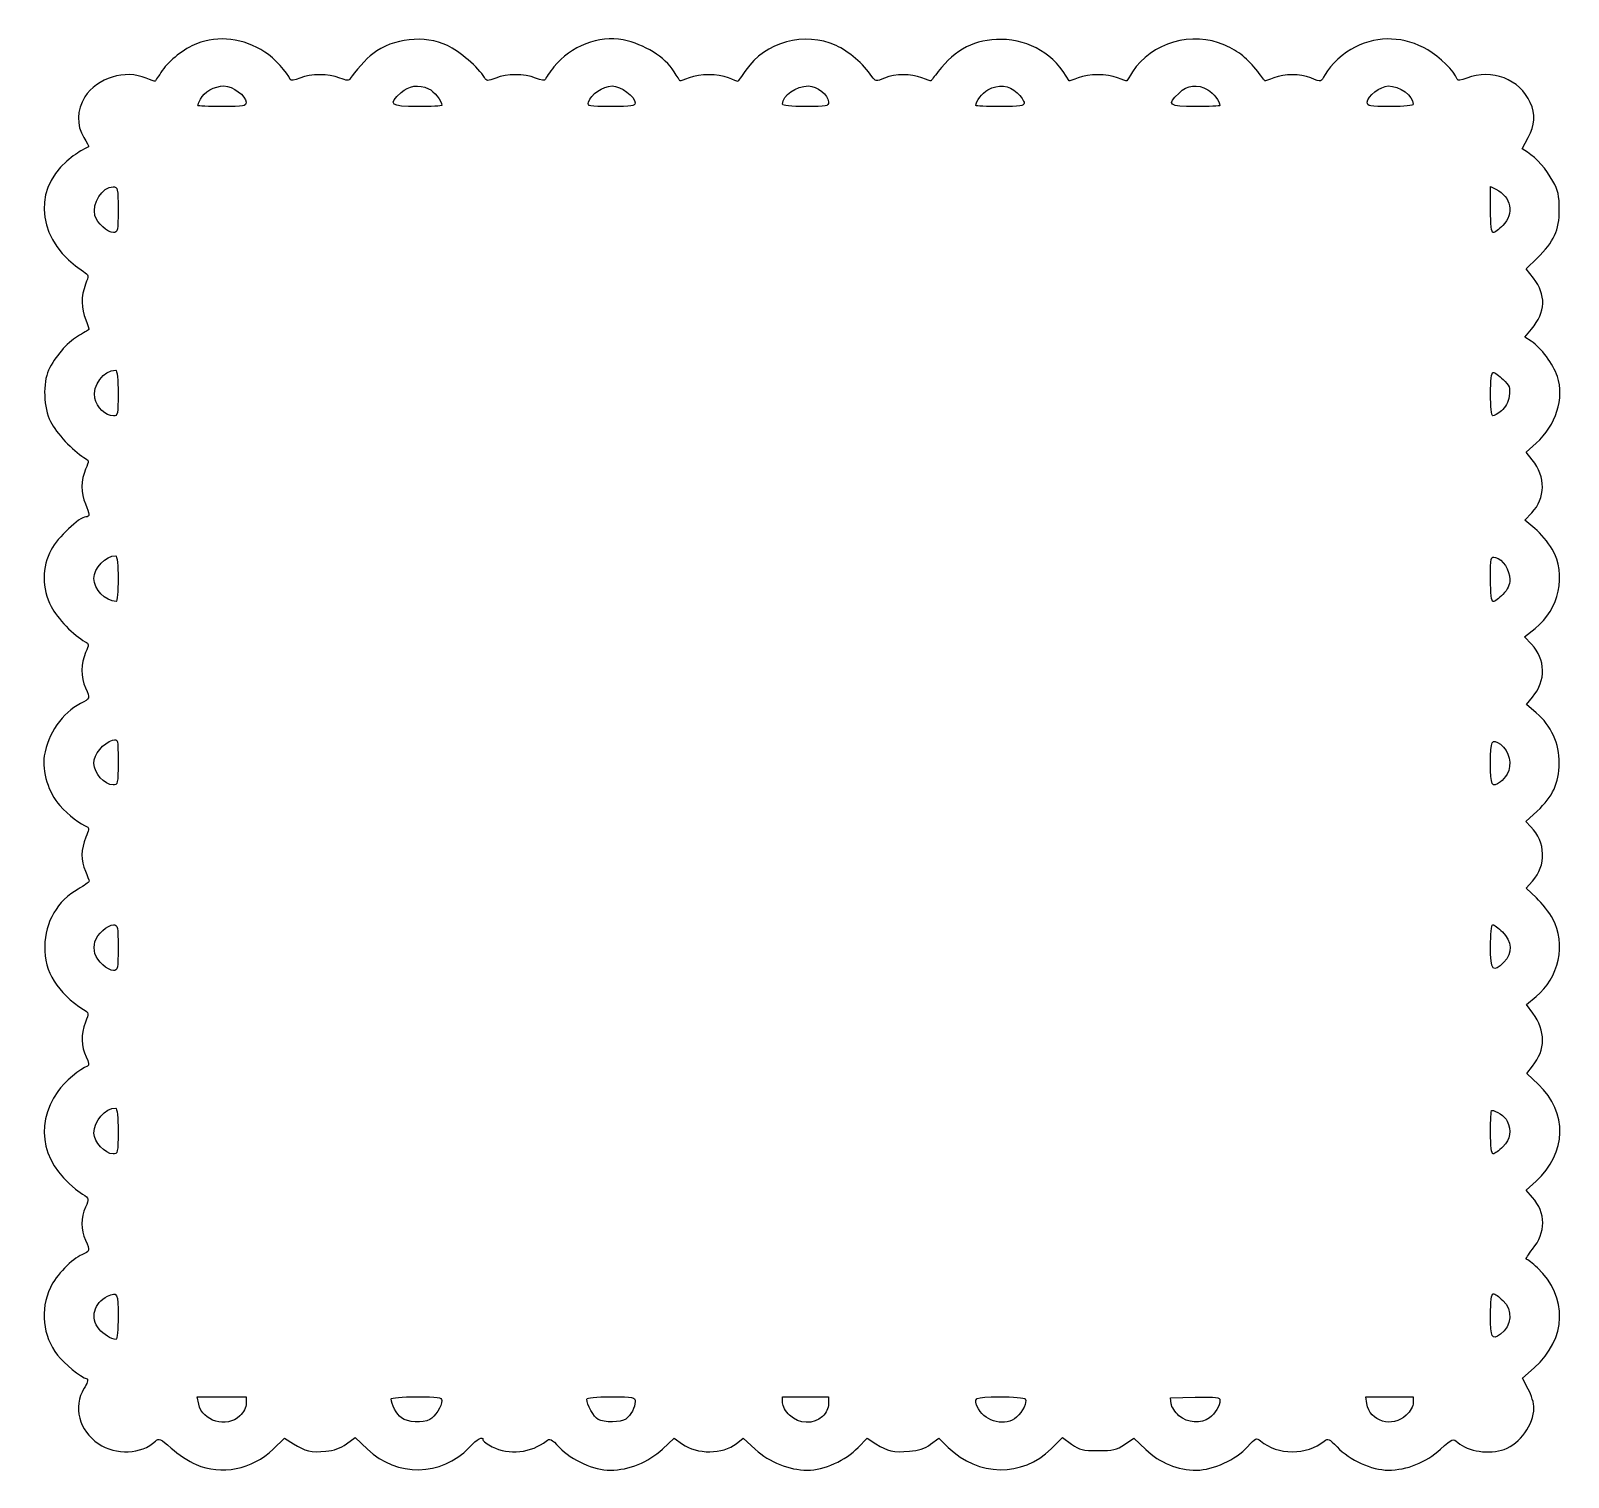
# Model space of a CAD drawing. Header units: centimetres. Extents: x -12.4 to 9.6, y -10 to 10.6.
import ezdxf

# ---------------------------------------------------------------- set-up
doc = ezdxf.new("R2010")
doc.units = ezdxf.units.CM
doc.header["$MEASUREMENT"] = 0
doc.layers.add('Layer 1', color=7, linetype='Continuous')

msp = doc.modelspace()

# ---------------------------------------------------------------- linework, layer by layer
at = {"layer": 'Layer 1'}
for points, knots in [([(-10.05658, -9.85082), (-10.15605, -9.8069), (-10.3148, -9.70232), (-10.40935, -9.61843), (-10.40935, -9.61843), (-10.5682, -9.4775), (-10.58555, -9.46996), (-10.6375, -9.51924), (-10.6375, -9.51924), (-10.83321, -9.70487), (-11.20276, -9.71998), (-11.4526, -9.55257), (-11.4526, -9.55257), (-11.72886, -9.36746), (-11.81811, -9.025), (-11.6574, -8.76667), (-11.6574, -8.76667), (-11.61243, -8.69438), (-11.59374, -8.63485), (-11.61399, -8.62845), (-11.61399, -8.62845), (-11.7084, -8.5986), (-11.94111, -8.41), (-12.03466, -8.28751), (-12.03466, -8.28751), (-12.24948, -8.00624), (-12.28835, -7.64394), (-12.13828, -7.32179), (-12.13828, -7.32179), (-12.05857, -7.15068), (-11.82336, -6.90559), (-11.68771, -6.8523), (-11.68771, -6.8523), (-11.56898, -6.80566), (-11.56789, -6.80119), (-11.63678, -6.6448), (-11.63678, -6.6448), (-11.70318, -6.49407), (-11.70263, -6.32564), (-11.63523, -6.17265), (-11.63523, -6.17265), (-11.58249, -6.05292), (-11.58297, -6.05083), (-11.67839, -5.98741), (-11.67839, -5.98741), (-12.24582, -5.6103), (-12.38676, -5.02646), (-12.03274, -4.51951), (-12.03274, -4.51951), (-11.93751, -4.38315), (-11.71074, -4.19066), (-11.60559, -4.15694), (-11.60559, -4.15694), (-11.58043, -4.14887), (-11.588, -4.10416), (-11.62814, -4.02376), (-11.62814, -4.02376), (-11.70072, -3.87839), (-11.70328, -3.70577), (-11.63549, -3.5283), (-11.63549, -3.5283), (-11.5876, -3.40293), (-11.58878, -3.39518), (-11.6629, -3.34826), (-11.6629, -3.34826), (-12.03797, -3.11084), (-12.22317, -2.81076), (-12.21884, -2.44748), (-12.21884, -2.44748), (-12.21469, -2.09925), (-12.03522, -1.79085), (-11.74181, -1.62776), (-11.74181, -1.62776), (-11.65555, -1.57981), (-11.58497, -1.52904), (-11.58497, -1.51494), (-11.58497, -1.51494), (-11.58497, -1.50084), (-11.60828, -1.43639), (-11.63677, -1.37172), (-11.63677, -1.37172), (-11.70445, -1.21808), (-11.70234, -1.05674), (-11.63041, -0.88625), (-11.63041, -0.88625), (-11.58961, -0.78953), (-11.58396, -0.7447), (-11.61149, -0.736), (-11.61149, -0.736), (-11.70485, -0.70648), (-11.88174, -0.56968), (-12.00331, -0.43297), (-12.00331, -0.43297), (-12.16339, -0.25296), (-12.25952, 0.05636), (-12.2244, 0.27845), (-12.2244, 0.27845), (-12.17503, 0.59068), (-11.96521, 0.89403), (-11.70757, 1.02563), (-11.70757, 1.02563), (-11.56675, 1.09756), (-11.56824, 1.09288), (-11.63677, 1.24844), (-11.63677, 1.24844), (-11.70353, 1.4), (-11.70272, 1.60023), (-11.63472, 1.75401), (-11.63472, 1.75401), (-11.58474, 1.86703), (-11.58523, 1.87813), (-11.64148, 1.90853), (-11.64148, 1.90853), (-11.79796, 1.9931), (-12.04213, 2.24552), (-12.12746, 2.41094), (-12.12746, 2.41094), (-12.25873, 2.66543), (-12.25917, 2.98178), (-12.12858, 3.22214), (-12.12858, 3.22214), (-12.03579, 3.39293), (-11.71979, 3.69352), (-11.63304, 3.69352), (-11.63304, 3.69352), (-11.57168, 3.69352), (-11.57247, 3.73274), (-11.63677, 3.87871), (-11.63677, 3.87871), (-11.70344, 4.03006), (-11.70269, 4.22042), (-11.63481, 4.37418), (-11.63481, 4.37418), (-11.58271, 4.4922), (-11.58351, 4.49741), (-11.66071, 4.54338), (-11.66071, 4.54338), (-11.81474, 4.63509), (-12.05423, 4.89204), (-12.13607, 5.05341), (-12.13607, 5.05341), (-12.23577, 5.25), (-12.24863, 5.60677), (-12.16259, 5.78966), (-12.16259, 5.78966), (-12.07277, 5.98059), (-11.90454, 6.1764), (-11.74926, 6.27076), (-11.74926, 6.27076), (-11.6684, 6.3199), (-11.59641, 6.36378), (-11.58928, 6.36829), (-11.58928, 6.36829), (-11.58215, 6.3728), (-11.60158, 6.43634), (-11.63244, 6.50951), (-11.63244, 6.50951), (-11.70091, 6.67181), (-11.70194, 6.84389), (-11.63549, 7.01786), (-11.63549, 7.01786), (-11.5876, 7.14322), (-11.58879, 7.15099), (-11.6629, 7.198), (-11.6629, 7.198), (-12.30846, 7.60745), (-12.41831, 8.33479), (-11.90148, 8.77766), (-11.90148, 8.77766), (-11.82572, 8.84258), (-11.72739, 8.91365), (-11.68298, 8.93559), (-11.68298, 8.93559), (-11.63857, 8.95753), (-11.59772, 8.979), (-11.5922, 8.98329), (-11.5922, 8.98329), (-11.58668, 8.98759), (-11.61686, 9.04688), (-11.65927, 9.11505), (-11.65927, 9.11505), (-11.76813, 9.29005), (-11.76249, 9.503), (-11.64391, 9.69492), (-11.64391, 9.69492), (-11.47709, 9.96491), (-11.05942, 10.09203), (-10.76886, 9.96125), (-10.76886, 9.96125), (-10.70359, 9.93187), (-10.64621, 9.91345), (-10.64135, 9.92031), (-10.64135, 9.92031), (-10.63649, 9.92717), (-10.59013, 9.99554), (-10.53833, 10.07223), (-10.53833, 10.07223), (-10.44054, 10.21701), (-10.2278, 10.38287), (-10.0478, 10.45467), (-10.0478, 10.45467), (-9.74168, 10.57677), (-9.37246, 10.53205), (-9.07295, 10.3366), (-9.07295, 10.3366), (-8.9404, 10.2501), (-8.7443, 10.03768), (-8.7119, 9.94551), (-8.7119, 9.94551), (-8.70519, 9.92641), (-8.64868, 9.93392), (-8.57276, 9.96401), (-8.57276, 9.96401), (-8.40984, 10.02858), (-8.16539, 10.02882), (-8.00328, 9.96457), (-8.00328, 9.96457), (-7.90217, 9.9245), (-7.87189, 9.92286), (-7.8521, 9.95638), (-7.8521, 9.95638), (-7.80007, 10.04453), (-7.61486, 10.25022), (-7.53158, 10.31235), (-7.53158, 10.31235), (-7.23258, 10.53543), (-6.79624, 10.58284), (-6.46345, 10.42841), (-6.46345, 10.42841), (-6.29122, 10.34849), (-6.01755, 10.11233), (-5.93498, 9.97239), (-5.93498, 9.97239), (-5.90335, 9.91879), (-5.89136, 9.9182), (-5.77437, 9.96457), (-5.77437, 9.96457), (-5.61225, 10.02882), (-5.36781, 10.02858), (-5.20489, 9.96401), (-5.20489, 9.96401), (-5.11714, 9.92923), (-5.07307, 9.92467), (-5.06435, 9.94947), (-5.06435, 9.94947), (-5.05737, 9.96934), (-5.00222, 10.0474), (-4.9418, 10.12295), (-4.9418, 10.12295), (-4.70305, 10.42149), (-4.29808, 10.57906), (-3.95101, 10.50846), (-3.95101, 10.50846), (-3.64535, 10.44628), (-3.3599, 10.26785), (-3.22458, 10.05436), (-3.22458, 10.05436), (-3.1822, 9.98749), (-3.14483, 9.92891), (-3.14155, 9.92417), (-3.14155, 9.92417), (-3.13827, 9.91943), (-3.07931, 9.93785), (-3.01053, 9.96511), (-3.01053, 9.96511), (-2.85101, 10.02833), (-2.60521, 10.02852), (-2.4463, 9.96554), (-2.4463, 9.96554), (-2.37812, 9.93852), (-2.31908, 9.91641), (-2.3151, 9.91641), (-2.3151, 9.91641), (-2.31112, 9.91641), (-2.2591, 9.98779), (-2.1995, 10.07503), (-2.1995, 10.07503), (-1.92331, 10.47931), (-1.3607, 10.63386), (-0.91008, 10.42923), (-0.91008, 10.42923), (-0.72895, 10.34698), (-0.51965, 10.16707), (-0.39705, 9.98824), (-0.39705, 9.98824), (-0.34687, 9.91505), (-0.34124, 9.91428), (-0.21687, 9.96368), (-0.21687, 9.96368), (-0.05431, 10.02824), (0.15652, 10.02881), (0.31724, 9.96511), (0.31724, 9.96511), (0.38602, 9.93785), (0.44442, 9.91943), (0.44702, 9.92417), (0.44702, 9.92417), (0.44962, 9.92891), (0.49491, 9.9884), (0.54767, 10.05636), (0.54767, 10.05636), (0.79701, 10.37756), (1.07892, 10.52125), (1.45034, 10.51646), (1.45034, 10.51646), (1.86722, 10.51108), (2.21055, 10.30117), (2.41909, 9.92417), (2.41909, 9.92417), (2.42171, 9.91943), (2.48013, 9.93785), (2.54891, 9.96511), (2.54891, 9.96511), (2.70881, 10.02848), (2.95432, 10.02848), (3.11422, 9.96511), (3.11422, 9.96511), (3.183, 9.93785), (3.24196, 9.91943), (3.24524, 9.92417), (3.24524, 9.92417), (3.24852, 9.92891), (3.28558, 9.98703), (3.32759, 10.05332), (3.32759, 10.05332), (3.59065, 10.46843), (4.1851, 10.64045), (4.64442, 10.43438), (4.64442, 10.43438), (4.84989, 10.3422), (4.96576, 10.24921), (5.11546, 10.05636), (5.11546, 10.05636), (5.16822, 9.9884), (5.21351, 9.92891), (5.21611, 9.92417), (5.21611, 9.92417), (5.21871, 9.91943), (5.27711, 9.93785), (5.34589, 9.96511), (5.34589, 9.96511), (5.5051, 10.0282), (5.71703, 10.02838), (5.87559, 9.96554), (5.87559, 9.96554), (6.03157, 9.90372), (6.01475, 9.89967), (6.07716, 10.01415), (6.07716, 10.01415), (6.15173, 10.15092), (6.34788, 10.3297), (6.50885, 10.40759), (6.50885, 10.40759), (6.85432, 10.57476), (7.20481, 10.5605), (7.5476, 10.36534), (7.5476, 10.36534), (7.70924, 10.27331), (7.92768, 10.05568), (7.96501, 9.94946), (7.96501, 9.94946), (7.97372, 9.92466), (8.01779, 9.92922), (8.10555, 9.964), (8.10555, 9.964), (8.45742, 10.10345), (8.86465, 9.94604), (9.0109, 9.61406), (9.0109, 9.61406), (9.08653, 9.44238), (9.0774, 9.29693), (8.97947, 9.11347), (8.97947, 9.11347), (8.97947, 9.11347), (8.8946, 8.95446), (8.8946, 8.95446), (8.8946, 8.95446), (8.8946, 8.95446), (8.97084, 8.90407), (8.97084, 8.90407), (8.97084, 8.90407), (9.10158, 8.81767), (9.23853, 8.66202), (9.33368, 8.4917), (9.33368, 8.4917), (9.40914, 8.35664), (9.42518, 8.28489), (9.42524, 8.0823), (9.42524, 8.0823), (9.42532, 7.79056), (9.35005, 7.62566), (9.10933, 7.39027), (9.10933, 7.39027), (9.10933, 7.39027), (8.95428, 7.23865), (8.95428, 7.23865), (8.95428, 7.23865), (8.95428, 7.23865), (9.05723, 7.10385), (9.05723, 7.10385), (9.05723, 7.10385), (9.24117, 6.863), (9.23204, 6.62255), (9.02963, 6.37717), (9.02963, 6.37717), (9.02963, 6.37717), (8.9334, 6.26051), (8.9334, 6.26051), (8.9334, 6.26051), (8.9334, 6.26051), (9.02476, 6.20199), (9.02476, 6.20199), (9.02476, 6.20199), (9.16421, 6.11267), (9.34063, 5.87572), (9.39783, 5.70092), (9.39783, 5.70092), (9.50109, 5.38534), (9.38091, 5.00621), (9.09504, 4.74567), (9.09504, 4.74567), (9.09504, 4.74567), (8.95283, 4.61606), (8.95283, 4.61606), (8.95283, 4.61606), (8.95283, 4.61606), (9.03993, 4.50688), (9.03993, 4.50688), (9.03993, 4.50688), (9.23399, 4.26363), (9.23077, 3.96169), (9.03187, 3.75055), (9.03187, 3.75055), (9.03187, 3.75055), (8.93374, 3.64638), (8.93374, 3.64638), (8.93374, 3.64638), (8.93374, 3.64638), (9.0779, 3.52603), (9.0779, 3.52603), (9.0779, 3.52603), (9.15719, 3.45983), (9.26804, 3.32674), (9.32425, 3.23027), (9.32425, 3.23027), (9.5334, 2.87129), (9.42595, 2.37277), (9.08037, 2.09878), (9.08037, 2.09878), (9.08037, 2.09878), (8.9295, 1.97916), (8.9295, 1.97916), (8.9295, 1.97916), (8.9295, 1.97916), (9.0278, 1.87297), (9.0278, 1.87297), (9.0278, 1.87297), (9.23327, 1.65101), (9.23928, 1.35905), (9.0434, 1.11515), (9.0434, 1.11515), (9.0434, 1.11515), (8.95859, 1.00955), (8.95859, 1.00955), (8.95859, 1.00955), (8.95859, 1.00955), (9.09676, 0.89115), (9.09676, 0.89115), (9.09676, 0.89115), (9.31093, 0.70763), (9.42747, 0.45204), (9.42436, 0.17269), (9.42436, 0.17269), (9.42118, -0.11256), (9.33378, -0.30303), (9.11009, -0.5122), (9.11009, -0.5122), (9.11009, -0.5122), (8.94903, -0.66281), (8.94903, -0.66281), (8.94903, -0.66281), (8.94903, -0.66281), (9.01964, -0.73634), (9.01964, -0.73634), (9.01964, -0.73634), (9.23406, -0.95964), (9.24322, -1.28698), (9.0414, -1.51447), (9.0414, -1.51447), (9.0414, -1.51447), (8.95121, -1.61613), (8.95121, -1.61613), (8.95121, -1.61613), (8.95121, -1.61613), (9.0977, -1.75341), (9.0977, -1.75341), (9.0977, -1.75341), (9.17827, -1.82891), (9.28481, -1.96438), (9.33446, -2.05445), (9.33446, -2.05445), (9.52614, -2.4022), (9.41853, -2.9009), (9.09515, -3.16345), (9.09515, -3.16345), (9.09515, -3.16345), (8.95751, -3.2752), (8.95751, -3.2752), (8.95751, -3.2752), (8.95751, -3.2752), (9.04541, -3.39805), (9.04541, -3.39805), (9.04541, -3.39805), (9.23377, -3.66132), (9.2331, -3.91859), (9.04344, -4.15694), (9.04344, -4.15694), (9.04344, -4.15694), (8.96019, -4.26155), (8.96019, -4.26155), (8.96019, -4.26155), (8.96019, -4.26155), (9.12818, -4.42089), (9.12818, -4.42089), (9.12818, -4.42089), (9.54864, -4.81969), (9.53436, -5.40011), (9.09421, -5.80126), (9.09421, -5.80126), (9.09421, -5.80126), (8.95115, -5.93165), (8.95115, -5.93165), (8.95115, -5.93165), (8.95115, -5.93165), (9.04138, -6.03335), (9.04138, -6.03335), (9.04138, -6.03335), (9.23708, -6.25394), (9.23764, -6.53174), (9.04289, -6.77374), (9.04289, -6.77374), (8.97898, -6.85315), (8.93954, -6.91812), (8.95525, -6.91812), (8.95525, -6.91812), (8.97095, -6.91812), (9.04232, -6.97339), (9.11385, -7.04094), (9.11385, -7.04094), (9.55329, -7.45595), (9.53391, -8.05409), (9.06761, -8.46779), (9.06761, -8.46779), (9.06761, -8.46779), (8.89904, -8.61735), (8.89904, -8.61735), (8.89904, -8.61735), (8.89904, -8.61735), (8.9817, -8.77222), (8.9817, -8.77222), (8.9817, -8.77222), (9.02717, -8.8574), (9.06402, -8.97986), (9.06361, -9.04436), (9.06361, -9.04436), (9.06211, -9.276), (8.86161, -9.55472), (8.63912, -9.63445), (8.63912, -9.63445), (8.42717, -9.71041), (8.11943, -9.6649), (7.97452, -9.53618), (7.97452, -9.53618), (7.90369, -9.47327), (7.90241, -9.47377), (7.72857, -9.63271), (7.72857, -9.63271), (7.52185, -9.82169), (7.24687, -9.93131), (6.97949, -9.93131), (6.97949, -9.93131), (6.74666, -9.93131), (6.42831, -9.78655), (6.2504, -9.59977), (6.2504, -9.59977), (6.13684, -9.48055), (6.11819, -9.47198), (6.06623, -9.51513), (6.06623, -9.51513), (5.81779, -9.72144), (5.40309, -9.72026), (5.15336, -9.51253), (5.15336, -9.51253), (5.09733, -9.46593), (5.08292, -9.47255), (4.9714, -9.59612), (4.9714, -9.59612), (4.80343, -9.78224), (4.47955, -9.93131), (4.24313, -9.93131), (4.24313, -9.93131), (3.97356, -9.93131), (3.71557, -9.82696), (3.51516, -9.63688), (3.51516, -9.63688), (3.51516, -9.63688), (3.34489, -9.47538), (3.34489, -9.47538), (3.34489, -9.47538), (3.34489, -9.47538), (3.21335, -9.56415), (3.21335, -9.56415), (3.21335, -9.56415), (3.09961, -9.64091), (3.04816, -9.65292), (2.83316, -9.65292), (2.83316, -9.65292), (2.61308, -9.65292), (2.5697, -9.64221), (2.45569, -9.55973), (2.45569, -9.55973), (2.45569, -9.55973), (2.32688, -9.46654), (2.32688, -9.46654), (2.32688, -9.46654), (2.32688, -9.46654), (2.16298, -9.62868), (2.16298, -9.62868), (2.16298, -9.62868), (1.75516, -10.03211), (1.11732, -10.02338), (0.69433, -9.60858), (0.69433, -9.60858), (0.69433, -9.60858), (0.55984, -9.47669), (0.55984, -9.47669), (0.55984, -9.47669), (0.55984, -9.47669), (0.44149, -9.56231), (0.44149, -9.56231), (0.44149, -9.56231), (0.35838, -9.62244), (0.26781, -9.65228), (0.13731, -9.66255), (0.13731, -9.66255), (-0.09087, -9.6805), (-0.17596, -9.66151), (-0.33975, -9.55608), (-0.33975, -9.55608), (-0.33975, -9.55608), (-0.46735, -9.47395), (-0.46735, -9.47395), (-0.46735, -9.47395), (-0.46735, -9.47395), (-0.5962, -9.6095), (-0.5962, -9.6095), (-0.5962, -9.6095), (-0.76858, -9.79083), (-1.08419, -9.93127), (-1.31941, -9.9313), (-1.31941, -9.9313), (-1.58281, -9.93133), (-1.8597, -9.82076), (-2.06409, -9.6339), (-2.06409, -9.6339), (-2.06409, -9.6339), (-2.23757, -9.4753), (-2.23757, -9.4753), (-2.23757, -9.4753), (-2.23757, -9.4753), (-2.33696, -9.55462), (-2.33696, -9.55462), (-2.33696, -9.55462), (-2.52615, -9.70561), (-2.89952, -9.70747), (-3.10552, -9.55845), (-3.10552, -9.55845), (-3.10552, -9.55845), (-3.22467, -9.47225), (-3.22467, -9.47225), (-3.22467, -9.47225), (-3.22467, -9.47225), (-3.39266, -9.63159), (-3.39266, -9.63159), (-3.39266, -9.63159), (-3.59083, -9.81955), (-3.86817, -9.93133), (-4.13625, -9.9313), (-4.13625, -9.9313), (-4.37349, -9.93127), (-4.68699, -9.79092), (-4.86271, -9.60609), (-4.86271, -9.60609), (-4.9815, -9.48113), (-5.00063, -9.47197), (-5.05263, -9.51515), (-5.05263, -9.51515), (-5.25521, -9.68338), (-5.59354, -9.71971), (-5.82226, -9.59778), (-5.82226, -9.59778), (-5.89606, -9.55844), (-5.95645, -9.51422), (-5.95645, -9.49952), (-5.95645, -9.49952), (-5.95645, -9.43857), (-6.03349, -9.481), (-6.15509, -9.60892), (-6.15509, -9.60892), (-6.54857, -10.02284), (-7.18485, -10.03316), (-7.60513, -9.63243), (-7.60513, -9.63243), (-7.60513, -9.63243), (-7.78059, -9.46513), (-7.78059, -9.46513), (-7.78059, -9.46513), (-7.78059, -9.46513), (-7.9059, -9.55578), (-7.9059, -9.55578), (-7.9059, -9.55578), (-7.99008, -9.61668), (-8.08678, -9.6515), (-8.20053, -9.66186), (-8.20053, -9.66186), (-8.41088, -9.68103), (-8.49912, -9.66068), (-8.66296, -9.55522), (-8.66296, -9.55522), (-8.66296, -9.55522), (-8.79189, -9.47224), (-8.79189, -9.47224), (-8.79189, -9.47224), (-8.79189, -9.47224), (-8.95525, -9.63132), (-8.95525, -9.63132), (-8.95525, -9.63132), (-9.25305, -9.92132), (-9.69666, -10.00973), (-10.05653, -9.85081), (-10.05653, -9.85081), (-10.05653, -9.85081), (-10.05658, -9.85082), (-10.05658, -9.85082)], [0, 0, 0, 0, 0.00534759, 0.00534759, 0.00534759, 0.00534759, 0.01069519, 0.01069519, 0.01069519, 0.01069519, 0.01604278, 0.01604278, 0.01604278, 0.01604278, 0.02139037, 0.02139037, 0.02139037, 0.02139037, 0.02673797, 0.02673797, 0.02673797, 0.02673797, 0.03208556, 0.03208556, 0.03208556, 0.03208556, 0.03743316, 0.03743316, 0.03743316, 0.03743316, 0.04278075, 0.04278075, 0.04278075, 0.04278075, 0.04812834, 0.04812834, 0.04812834, 0.04812834, 0.05347594, 0.05347594, 0.05347594, 0.05347594, 0.05882353, 0.05882353, 0.05882353, 0.05882353, 0.06417112, 0.06417112, 0.06417112, 0.06417112, 0.06951872, 0.06951872, 0.06951872, 0.06951872, 0.07486631, 0.07486631, 0.07486631, 0.07486631, 0.0802139, 0.0802139, 0.0802139, 0.0802139, 0.0855615, 0.0855615, 0.0855615, 0.0855615, 0.09090909, 0.09090909, 0.09090909, 0.09090909, 0.09625668, 0.09625668, 0.09625668, 0.09625668, 0.10160428, 0.10160428, 0.10160428, 0.10160428, 0.10695187, 0.10695187, 0.10695187, 0.10695187, 0.11229947, 0.11229947, 0.11229947, 0.11229947, 0.11764706, 0.11764706, 0.11764706, 0.11764706, 0.12299465, 0.12299465, 0.12299465, 0.12299465, 0.12834225, 0.12834225, 0.12834225, 0.12834225, 0.13368984, 0.13368984, 0.13368984, 0.13368984, 0.13903743, 0.13903743, 0.13903743, 0.13903743, 0.14438503, 0.14438503, 0.14438503, 0.14438503, 0.14973262, 0.14973262, 0.14973262, 0.14973262, 0.15508021, 0.15508021, 0.15508021, 0.15508021, 0.16042781, 0.16042781, 0.16042781, 0.16042781, 0.1657754, 0.1657754, 0.1657754, 0.1657754, 0.17112299, 0.17112299, 0.17112299, 0.17112299, 0.17647059, 0.17647059, 0.17647059, 0.17647059, 0.18181818, 0.18181818, 0.18181818, 0.18181818, 0.18716578, 0.18716578, 0.18716578, 0.18716578, 0.19251337, 0.19251337, 0.19251337, 0.19251337, 0.19786096, 0.19786096, 0.19786096, 0.19786096, 0.20320856, 0.20320856, 0.20320856, 0.20320856, 0.20855615, 0.20855615, 0.20855615, 0.20855615, 0.21390374, 0.21390374, 0.21390374, 0.21390374, 0.21925134, 0.21925134, 0.21925134, 0.21925134, 0.22459893, 0.22459893, 0.22459893, 0.22459893, 0.22994652, 0.22994652, 0.22994652, 0.22994652, 0.23529412, 0.23529412, 0.23529412, 0.23529412, 0.24064171, 0.24064171, 0.24064171, 0.24064171, 0.2459893, 0.2459893, 0.2459893, 0.2459893, 0.2513369, 0.2513369, 0.2513369, 0.2513369, 0.25668449, 0.25668449, 0.25668449, 0.25668449, 0.26203209, 0.26203209, 0.26203209, 0.26203209, 0.26737968, 0.26737968, 0.26737968, 0.26737968, 0.27272727, 0.27272727, 0.27272727, 0.27272727, 0.27807487, 0.27807487, 0.27807487, 0.27807487, 0.28342246, 0.28342246, 0.28342246, 0.28342246, 0.28877005, 0.28877005, 0.28877005, 0.28877005, 0.29411765, 0.29411765, 0.29411765, 0.29411765, 0.29946524, 0.29946524, 0.29946524, 0.29946524, 0.30481283, 0.30481283, 0.30481283, 0.30481283, 0.31016043, 0.31016043, 0.31016043, 0.31016043, 0.31550802, 0.31550802, 0.31550802, 0.31550802, 0.32085561, 0.32085561, 0.32085561, 0.32085561, 0.32620321, 0.32620321, 0.32620321, 0.32620321, 0.3315508, 0.3315508, 0.3315508, 0.3315508, 0.3368984, 0.3368984, 0.3368984, 0.3368984, 0.34224599, 0.34224599, 0.34224599, 0.34224599, 0.34759358, 0.34759358, 0.34759358, 0.34759358, 0.35294118, 0.35294118, 0.35294118, 0.35294118, 0.35828877, 0.35828877, 0.35828877, 0.35828877, 0.36363636, 0.36363636, 0.36363636, 0.36363636, 0.36898396, 0.36898396, 0.36898396, 0.36898396, 0.37433155, 0.37433155, 0.37433155, 0.37433155, 0.37967914, 0.37967914, 0.37967914, 0.37967914, 0.38502674, 0.38502674, 0.38502674, 0.38502674, 0.39037433, 0.39037433, 0.39037433, 0.39037433, 0.39572193, 0.39572193, 0.39572193, 0.39572193, 0.40106952, 0.40106952, 0.40106952, 0.40106952, 0.40641711, 0.40641711, 0.40641711, 0.40641711, 0.41176471, 0.41176471, 0.41176471, 0.41176471, 0.4171123, 0.4171123, 0.4171123, 0.4171123, 0.42245989, 0.42245989, 0.42245989, 0.42245989, 0.42780749, 0.42780749, 0.42780749, 0.42780749, 0.43315508, 0.43315508, 0.43315508, 0.43315508, 0.43850267, 0.43850267, 0.43850267, 0.43850267, 0.44385027, 0.44385027, 0.44385027, 0.44385027, 0.44919786, 0.44919786, 0.44919786, 0.44919786, 0.45454545, 0.45454545, 0.45454545, 0.45454545, 0.45989305, 0.45989305, 0.45989305, 0.45989305, 0.46524064, 0.46524064, 0.46524064, 0.46524064, 0.47058824, 0.47058824, 0.47058824, 0.47058824, 0.47593583, 0.47593583, 0.47593583, 0.47593583, 0.48128342, 0.48128342, 0.48128342, 0.48128342, 0.48663102, 0.48663102, 0.48663102, 0.48663102, 0.49197861, 0.49197861, 0.49197861, 0.49197861, 0.4973262, 0.4973262, 0.4973262, 0.4973262, 0.5026738, 0.5026738, 0.5026738, 0.5026738, 0.50802139, 0.50802139, 0.50802139, 0.50802139, 0.51336898, 0.51336898, 0.51336898, 0.51336898, 0.51871658, 0.51871658, 0.51871658, 0.51871658, 0.52406417, 0.52406417, 0.52406417, 0.52406417, 0.52941176, 0.52941176, 0.52941176, 0.52941176, 0.53475936, 0.53475936, 0.53475936, 0.53475936, 0.54010695, 0.54010695, 0.54010695, 0.54010695, 0.54545455, 0.54545455, 0.54545455, 0.54545455, 0.55080214, 0.55080214, 0.55080214, 0.55080214, 0.55614973, 0.55614973, 0.55614973, 0.55614973, 0.56149733, 0.56149733, 0.56149733, 0.56149733, 0.56684492, 0.56684492, 0.56684492, 0.56684492, 0.57219251, 0.57219251, 0.57219251, 0.57219251, 0.57754011, 0.57754011, 0.57754011, 0.57754011, 0.5828877, 0.5828877, 0.5828877, 0.5828877, 0.58823529, 0.58823529, 0.58823529, 0.58823529, 0.59358289, 0.59358289, 0.59358289, 0.59358289, 0.59893048, 0.59893048, 0.59893048, 0.59893048, 0.60427807, 0.60427807, 0.60427807, 0.60427807, 0.60962567, 0.60962567, 0.60962567, 0.60962567, 0.61497326, 0.61497326, 0.61497326, 0.61497326, 0.62032086, 0.62032086, 0.62032086, 0.62032086, 0.62566845, 0.62566845, 0.62566845, 0.62566845, 0.63101604, 0.63101604, 0.63101604, 0.63101604, 0.63636364, 0.63636364, 0.63636364, 0.63636364, 0.64171123, 0.64171123, 0.64171123, 0.64171123, 0.64705882, 0.64705882, 0.64705882, 0.64705882, 0.65240642, 0.65240642, 0.65240642, 0.65240642, 0.65775401, 0.65775401, 0.65775401, 0.65775401, 0.6631016, 0.6631016, 0.6631016, 0.6631016, 0.6684492, 0.6684492, 0.6684492, 0.6684492, 0.67379679, 0.67379679, 0.67379679, 0.67379679, 0.67914439, 0.67914439, 0.67914439, 0.67914439, 0.68449198, 0.68449198, 0.68449198, 0.68449198, 0.68983957, 0.68983957, 0.68983957, 0.68983957, 0.69518717, 0.69518717, 0.69518717, 0.69518717, 0.70053476, 0.70053476, 0.70053476, 0.70053476, 0.70588235, 0.70588235, 0.70588235, 0.70588235, 0.71122995, 0.71122995, 0.71122995, 0.71122995, 0.71657754, 0.71657754, 0.71657754, 0.71657754, 0.72192513, 0.72192513, 0.72192513, 0.72192513, 0.72727273, 0.72727273, 0.72727273, 0.72727273, 0.73262032, 0.73262032, 0.73262032, 0.73262032, 0.73796791, 0.73796791, 0.73796791, 0.73796791, 0.74331551, 0.74331551, 0.74331551, 0.74331551, 0.7486631, 0.7486631, 0.7486631, 0.7486631, 0.7540107, 0.7540107, 0.7540107, 0.7540107, 0.75935829, 0.75935829, 0.75935829, 0.75935829, 0.76470588, 0.76470588, 0.76470588, 0.76470588, 0.77005348, 0.77005348, 0.77005348, 0.77005348, 0.77540107, 0.77540107, 0.77540107, 0.77540107, 0.78074866, 0.78074866, 0.78074866, 0.78074866, 0.78609626, 0.78609626, 0.78609626, 0.78609626, 0.79144385, 0.79144385, 0.79144385, 0.79144385, 0.79679144, 0.79679144, 0.79679144, 0.79679144, 0.80213904, 0.80213904, 0.80213904, 0.80213904, 0.80748663, 0.80748663, 0.80748663, 0.80748663, 0.81283422, 0.81283422, 0.81283422, 0.81283422, 0.81818182, 0.81818182, 0.81818182, 0.81818182, 0.82352941, 0.82352941, 0.82352941, 0.82352941, 0.82887701, 0.82887701, 0.82887701, 0.82887701, 0.8342246, 0.8342246, 0.8342246, 0.8342246, 0.83957219, 0.83957219, 0.83957219, 0.83957219, 0.84491979, 0.84491979, 0.84491979, 0.84491979, 0.85026738, 0.85026738, 0.85026738, 0.85026738, 0.85561497, 0.85561497, 0.85561497, 0.85561497, 0.86096257, 0.86096257, 0.86096257, 0.86096257, 0.86631016, 0.86631016, 0.86631016, 0.86631016, 0.87165775, 0.87165775, 0.87165775, 0.87165775, 0.87700535, 0.87700535, 0.87700535, 0.87700535, 0.88235294, 0.88235294, 0.88235294, 0.88235294, 0.88770053, 0.88770053, 0.88770053, 0.88770053, 0.89304813, 0.89304813, 0.89304813, 0.89304813, 0.89839572, 0.89839572, 0.89839572, 0.89839572, 0.90374332, 0.90374332, 0.90374332, 0.90374332, 0.90909091, 0.90909091, 0.90909091, 0.90909091, 0.9144385, 0.9144385, 0.9144385, 0.9144385, 0.9197861, 0.9197861, 0.9197861, 0.9197861, 0.92513369, 0.92513369, 0.92513369, 0.92513369, 0.93048128, 0.93048128, 0.93048128, 0.93048128, 0.93582888, 0.93582888, 0.93582888, 0.93582888, 0.94117647, 0.94117647, 0.94117647, 0.94117647, 0.94652406, 0.94652406, 0.94652406, 0.94652406, 0.95187166, 0.95187166, 0.95187166, 0.95187166, 0.95721925, 0.95721925, 0.95721925, 0.95721925, 0.96256684, 0.96256684, 0.96256684, 0.96256684, 0.96791444, 0.96791444, 0.96791444, 0.96791444, 0.97326203, 0.97326203, 0.97326203, 0.97326203, 0.97860963, 0.97860963, 0.97860963, 0.97860963, 0.98395722, 0.98395722, 0.98395722, 0.98395722, 0.98930481, 0.98930481, 0.98930481, 0.98930481, 1, 1, 1, 1]), ([(-9.3405, 9.61872), (-9.3405, 9.70958), (-9.53328, 9.8509), (-9.65723, 9.8509), (-9.65723, 9.8509), (-9.78981, 9.8509), (-9.94531, 9.76442), (-9.99364, 9.66381), (-9.99364, 9.66381), (-10.01425, 9.62091), (-10.03111, 9.57913), (-10.03111, 9.57097), (-10.03111, 9.57097), (-10.03111, 9.56281), (-9.87572, 9.55614), (-9.6858, 9.55614), (-9.6858, 9.55614), (-9.36887, 9.55614), (-9.34049, 9.56128), (-9.34049, 9.61873), (-9.34049, 9.61873), (-9.34049, 9.61873), (-9.3405, 9.61872), (-9.3405, 9.61872)], [0, 0, 0, 0, 0.14285714, 0.14285714, 0.14285714, 0.14285714, 0.28571429, 0.28571429, 0.28571429, 0.28571429, 0.42857143, 0.42857143, 0.42857143, 0.42857143, 0.57142857, 0.57142857, 0.57142857, 0.57142857, 0.71428571, 0.71428571, 0.71428571, 0.71428571, 1, 1, 1, 1]), ([(-6.54353, 9.57413), (-6.54353, 9.63702), (-6.6563, 9.77884), (-6.73248, 9.81177), (-6.73248, 9.81177), (-6.88337, 9.87698), (-7.01056, 9.85895), (-7.12689, 9.75588), (-7.12689, 9.75588), (-7.31801, 9.58654), (-7.28177, 9.55613), (-6.88883, 9.55613), (-6.88883, 9.55613), (-6.69891, 9.55613), (-6.54352, 9.56423), (-6.54352, 9.57413), (-6.54352, 9.57413), (-6.54352, 9.57413), (-6.54353, 9.57413), (-6.54353, 9.57413)], [0, 0, 0, 0, 0.16666667, 0.16666667, 0.16666667, 0.16666667, 0.33333333, 0.33333333, 0.33333333, 0.33333333, 0.5, 0.5, 0.5, 0.5, 0.66666667, 0.66666667, 0.66666667, 0.66666667, 1, 1, 1, 1]), ([(-3.78108, 9.60849), (-3.78108, 9.70128), (-3.98417, 9.85089), (-4.11012, 9.85089), (-4.11012, 9.85089), (-4.23804, 9.85089), (-4.41758, 9.72893), (-4.44706, 9.62201), (-4.44706, 9.62201), (-4.46436, 9.55926), (-4.4489, 9.55612), (-4.12315, 9.55612), (-4.12315, 9.55612), (-3.83271, 9.55612), (-3.78108, 9.56402), (-3.78108, 9.60848), (-3.78108, 9.60848), (-3.78108, 9.60848), (-3.78108, 9.60849), (-3.78108, 9.60849)], [0, 0, 0, 0, 0.16666667, 0.16666667, 0.16666667, 0.16666667, 0.33333333, 0.33333333, 0.33333333, 0.33333333, 0.5, 0.5, 0.5, 0.5, 0.66666667, 0.66666667, 0.66666667, 0.66666667, 1, 1, 1, 1]), ([(-1.01863, 9.62319), (-1.01863, 9.71937), (-1.18209, 9.85089), (-1.30163, 9.85089), (-1.30163, 9.85089), (-1.48143, 9.85089), (-1.67471, 9.71626), (-1.67471, 9.59103), (-1.67471, 9.59103), (-1.67471, 9.56877), (-1.55583, 9.55612), (-1.34667, 9.55612), (-1.34667, 9.55612), (-1.0391, 9.55612), (-1.01863, 9.5603), (-1.01863, 9.62319)], [0, 0, 0, 0, 0.2, 0.2, 0.2, 0.2, 0.4, 0.4, 0.4, 0.4, 0.6, 0.6, 0.6, 0.6, 1, 1, 1, 1]), ([(1.77835, 9.60777), (1.77835, 9.63618), (1.73293, 9.7025), (1.67741, 9.75515), (1.67741, 9.75515), (1.56032, 9.86621), (1.41102, 9.88094), (1.26002, 9.79635), (1.26002, 9.79635), (1.17925, 9.7511), (1.08773, 9.63137), (1.08773, 9.57096), (1.08773, 9.57096), (1.08773, 9.5628), (1.24312, 9.55613), (1.43304, 9.55613), (1.43304, 9.55613), (1.72444, 9.55613), (1.77835, 9.56419), (1.77835, 9.60778), (1.77835, 9.60778), (1.77835, 9.60778), (1.77835, 9.60777), (1.77835, 9.60777)], [0, 0, 0, 0, 0.14285714, 0.14285714, 0.14285714, 0.14285714, 0.28571429, 0.28571429, 0.28571429, 0.28571429, 0.42857143, 0.42857143, 0.42857143, 0.42857143, 0.57142857, 0.57142857, 0.57142857, 0.57142857, 0.71428571, 0.71428571, 0.71428571, 0.71428571, 1, 1, 1, 1]), ([(4.57532, 9.57096), (4.57532, 9.63137), (4.4838, 9.7511), (4.40303, 9.79635), (4.40303, 9.79635), (4.25117, 9.88143), (4.11307, 9.86594), (3.99096, 9.75012), (3.99096, 9.75012), (3.81054, 9.57899), (3.83871, 9.55613), (4.23002, 9.55613), (4.23002, 9.55613), (4.41994, 9.55613), (4.57533, 9.56281), (4.57533, 9.57096), (4.57533, 9.57096), (4.57533, 9.57096), (4.57532, 9.57096), (4.57532, 9.57096)], [0, 0, 0, 0, 0.16666667, 0.16666667, 0.16666667, 0.16666667, 0.33333333, 0.33333333, 0.33333333, 0.33333333, 0.5, 0.5, 0.5, 0.5, 0.66666667, 0.66666667, 0.66666667, 0.66666667, 1, 1, 1, 1]), ([(7.33777, 9.59103), (7.33777, 9.71144), (7.14555, 9.85089), (6.97956, 9.85089), (6.97956, 9.85089), (6.87252, 9.85089), (6.68169, 9.70214), (6.68169, 9.61871), (6.68169, 9.61871), (6.68169, 9.56148), (6.7098, 9.55612), (7.00973, 9.55612), (7.00973, 9.55612), (7.21889, 9.55612), (7.33777, 9.56877), (7.33777, 9.59103)], [0, 0, 0, 0, 0.2, 0.2, 0.2, 0.2, 0.4, 0.4, 0.4, 0.4, 0.6, 0.6, 0.6, 0.6, 1, 1, 1, 1]), ([(-11.17063, 8.08228), (-11.17063, 8.39039), (-11.17482, 8.4098), (-11.24126, 8.4098), (-11.24126, 8.4098), (-11.39776, 8.4098), (-11.5473, 8.1725), (-11.50102, 7.99761), (-11.50102, 7.99761), (-11.47348, 7.89352), (-11.32128, 7.75476), (-11.23465, 7.75476), (-11.23465, 7.75476), (-11.17658, 7.75476), (-11.17063, 7.78519), (-11.17063, 8.08228)], [0, 0, 0, 0, 0.2, 0.2, 0.2, 0.2, 0.4, 0.4, 0.4, 0.4, 0.6, 0.6, 0.6, 0.6, 1, 1, 1, 1]), ([(8.61881, 7.85648), (8.78558, 8.02581), (8.73959, 8.26792), (8.52044, 8.37437), (8.52044, 8.37437), (8.52044, 8.37437), (8.44275, 8.41211), (8.44275, 8.41211), (8.44275, 8.41211), (8.44275, 8.41211), (8.44275, 8.08344), (8.44275, 8.08344), (8.44275, 8.08344), (8.44275, 7.86646), (8.45564, 7.75477), (8.48069, 7.75477), (8.48069, 7.75477), (8.50156, 7.75477), (8.56371, 7.80054), (8.61881, 7.85649), (8.61881, 7.85649), (8.61881, 7.85649), (8.61881, 7.85648), (8.61881, 7.85648)], [0, 0, 0, 0, 0.14285714, 0.14285714, 0.14285714, 0.14285714, 0.28571429, 0.28571429, 0.28571429, 0.28571429, 0.42857143, 0.42857143, 0.42857143, 0.42857143, 0.57142857, 0.57142857, 0.57142857, 0.57142857, 0.71428571, 0.71428571, 0.71428571, 0.71428571, 1, 1, 1, 1]), ([(-11.17063, 5.46212), (-11.17063, 5.64785), (-11.18488, 5.78964), (-11.20354, 5.78964), (-11.20354, 5.78964), (-11.37876, 5.78964), (-11.53916, 5.5734), (-11.50227, 5.3869), (-11.50227, 5.3869), (-11.47719, 5.26011), (-11.34425, 5.1346), (-11.23504, 5.1346), (-11.23504, 5.1346), (-11.17648, 5.1346), (-11.17064, 5.16433), (-11.17064, 5.46212), (-11.17064, 5.46212), (-11.17064, 5.46212), (-11.17063, 5.46212), (-11.17063, 5.46212)], [0, 0, 0, 0, 0.16666667, 0.16666667, 0.16666667, 0.16666667, 0.33333333, 0.33333333, 0.33333333, 0.33333333, 0.5, 0.5, 0.5, 0.5, 0.66666667, 0.66666667, 0.66666667, 0.66666667, 1, 1, 1, 1]), ([(8.59835, 5.20835), (8.65919, 5.25798), (8.6951, 5.32707), (8.70819, 5.41966), (8.70819, 5.41966), (8.72543, 5.5416), (8.71569, 5.56856), (8.62238, 5.65706), (8.62238, 5.65706), (8.56449, 5.71197), (8.50039, 5.7569), (8.47993, 5.7569), (8.47993, 5.7569), (8.45598, 5.7569), (8.44274, 5.64617), (8.44274, 5.44576), (8.44274, 5.44576), (8.44274, 5.27242), (8.45718, 5.13462), (8.47535, 5.13462), (8.47535, 5.13462), (8.49328, 5.13462), (8.54863, 5.1678), (8.59834, 5.20836), (8.59834, 5.20836), (8.59834, 5.20836), (8.59835, 5.20835), (8.59835, 5.20835)], [0, 0, 0, 0, 0.125, 0.125, 0.125, 0.125, 0.25, 0.25, 0.25, 0.25, 0.375, 0.375, 0.375, 0.375, 0.5, 0.5, 0.5, 0.5, 0.625, 0.625, 0.625, 0.625, 0.75, 0.75, 0.75, 0.75, 1, 1, 1, 1]), ([(-11.17063, 2.80921), (-11.17063, 2.99494), (-11.18488, 3.13673), (-11.20354, 3.13673), (-11.20354, 3.13673), (-11.34676, 3.13673), (-11.51594, 2.96107), (-11.51594, 2.81238), (-11.51594, 2.81238), (-11.51594, 2.65736), (-11.35443, 2.49079), (-11.19653, 2.48297), (-11.19653, 2.48297), (-11.18229, 2.48227), (-11.17063, 2.62907), (-11.17063, 2.80921)], [0, 0, 0, 0, 0.2, 0.2, 0.2, 0.2, 0.4, 0.4, 0.4, 0.4, 0.6, 0.6, 0.6, 0.6, 1, 1, 1, 1]), ([(8.61881, 2.58341), (8.68974, 2.65543), (8.71899, 2.7185), (8.71899, 2.79943), (8.71899, 2.79943), (8.71899, 2.93006), (8.61517, 3.08783), (8.51244, 3.11331), (8.51244, 3.11331), (8.446, 3.12979), (8.44274, 3.11546), (8.44274, 2.80614), (8.44274, 2.80614), (8.44274, 2.59222), (8.45567, 2.48169), (8.48068, 2.48169), (8.48068, 2.48169), (8.50155, 2.48169), (8.5637, 2.52746), (8.6188, 2.58341), (8.6188, 2.58341), (8.6188, 2.58341), (8.61881, 2.58341), (8.61881, 2.58341)], [0, 0, 0, 0, 0.14285714, 0.14285714, 0.14285714, 0.14285714, 0.28571429, 0.28571429, 0.28571429, 0.28571429, 0.42857143, 0.42857143, 0.42857143, 0.42857143, 0.57142857, 0.57142857, 0.57142857, 0.57142857, 0.71428571, 0.71428571, 0.71428571, 0.71428571, 1, 1, 1, 1]), ([(-11.17063, 0.19126), (-11.17063, 0.51763), (-11.17142, 0.52077), (-11.24832, 0.49984), (-11.24832, 0.49984), (-11.38327, 0.46311), (-11.51593, 0.29942), (-11.51593, 0.16964), (-11.51593, 0.16964), (-11.51593, 0.03509), (-11.36181, -0.13847), (-11.24234, -0.13847), (-11.24234, -0.13847), (-11.17449, -0.13847), (-11.17062, -0.12071), (-11.17062, 0.19126), (-11.17062, 0.19126), (-11.17062, 0.19126), (-11.17063, 0.19126), (-11.17063, 0.19126)], [0, 0, 0, 0, 0.16666667, 0.16666667, 0.16666667, 0.16666667, 0.33333333, 0.33333333, 0.33333333, 0.33333333, 0.5, 0.5, 0.5, 0.5, 0.66666667, 0.66666667, 0.66666667, 0.66666667, 1, 1, 1, 1]), ([(8.58386, -0.09649), (8.61399, -0.07455), (8.65673, -0.0244), (8.67882, 0.01495), (8.67882, 0.01495), (8.7563, 0.15294), (8.71295, 0.34783), (8.58386, 0.44184), (8.58386, 0.44184), (8.46169, 0.53081), (8.44275, 0.49467), (8.44275, 0.17268), (8.44275, 0.17268), (8.44275, -0.14931), (8.4617, -0.18545), (8.58386, -0.09648), (8.58386, -0.09648), (8.58386, -0.09648), (8.58386, -0.09649), (8.58386, -0.09649)], [0, 0, 0, 0, 0.16666667, 0.16666667, 0.16666667, 0.16666667, 0.33333333, 0.33333333, 0.33333333, 0.33333333, 0.5, 0.5, 0.5, 0.5, 0.66666667, 0.66666667, 0.66666667, 0.66666667, 1, 1, 1, 1]), ([(-11.17063, -2.46387), (-11.17063, -2.16678), (-11.17658, -2.13635), (-11.23465, -2.13635), (-11.23465, -2.13635), (-11.32128, -2.13635), (-11.47347, -2.27511), (-11.50102, -2.3792), (-11.50102, -2.3792), (-11.51334, -2.42577), (-11.51334, -2.50197), (-11.50102, -2.54854), (-11.50102, -2.54854), (-11.47348, -2.65263), (-11.32128, -2.79139), (-11.23465, -2.79139), (-11.23465, -2.79139), (-11.17658, -2.79139), (-11.17063, -2.76096), (-11.17063, -2.46387)], [0, 0, 0, 0, 0.16666667, 0.16666667, 0.16666667, 0.16666667, 0.33333333, 0.33333333, 0.33333333, 0.33333333, 0.5, 0.5, 0.5, 0.5, 0.66666667, 0.66666667, 0.66666667, 0.66666667, 1, 1, 1, 1]), ([(8.63432, -2.67197), (8.75925, -2.54411), (8.7505, -2.36778), (8.61275, -2.23712), (8.61275, -2.23712), (8.55431, -2.18169), (8.49216, -2.13634), (8.47463, -2.13634), (8.47463, -2.13634), (8.4571, -2.13634), (8.44276, -2.27635), (8.44276, -2.44748), (8.44276, -2.44748), (8.44276, -2.79511), (8.47597, -2.83403), (8.63433, -2.67196), (8.63433, -2.67196), (8.63433, -2.67196), (8.63432, -2.67197), (8.63432, -2.67197)], [0, 0, 0, 0, 0.16666667, 0.16666667, 0.16666667, 0.16666667, 0.33333333, 0.33333333, 0.33333333, 0.33333333, 0.5, 0.5, 0.5, 0.5, 0.66666667, 0.66666667, 0.66666667, 0.66666667, 1, 1, 1, 1]), ([(-11.17063, -5.08403), (-11.17063, -4.8983), (-11.18488, -4.75651), (-11.20354, -4.75651), (-11.20354, -4.75651), (-11.3555, -4.75651), (-11.51594, -4.94122), (-11.51594, -5.11617), (-11.51594, -5.11617), (-11.51594, -5.23795), (-11.35514, -5.41155), (-11.24235, -5.41155), (-11.24235, -5.41155), (-11.17453, -5.41155), (-11.17063, -5.39376), (-11.17063, -5.08403)], [0, 0, 0, 0, 0.2, 0.2, 0.2, 0.2, 0.4, 0.4, 0.4, 0.4, 0.6, 0.6, 0.6, 0.6, 1, 1, 1, 1]), ([(8.61881, -5.30983), (8.72603, -5.20096), (8.74653, -5.07895), (8.68065, -4.9418), (8.68065, -4.9418), (8.64906, -4.87603), (8.52262, -4.78926), (8.45838, -4.78926), (8.45838, -4.78926), (8.44978, -4.78926), (8.44274, -4.92927), (8.44274, -5.1004), (8.44274, -5.1004), (8.44274, -5.30464), (8.45578, -5.41154), (8.48068, -5.41154), (8.48068, -5.41154), (8.50155, -5.41154), (8.5637, -5.36577), (8.6188, -5.30982), (8.6188, -5.30982), (8.6188, -5.30982), (8.61881, -5.30983), (8.61881, -5.30983)], [0, 0, 0, 0, 0.14285714, 0.14285714, 0.14285714, 0.14285714, 0.28571429, 0.28571429, 0.28571429, 0.28571429, 0.42857143, 0.42857143, 0.42857143, 0.42857143, 0.57142857, 0.57142857, 0.57142857, 0.57142857, 0.71428571, 0.71428571, 0.71428571, 0.71428571, 1, 1, 1, 1]), ([(-11.17063, -7.73694), (-11.17063, -7.39608), (-11.1798, -7.37817), (-11.31965, -7.44601), (-11.31965, -7.44601), (-11.51708, -7.54178), (-11.57328, -7.75721), (-11.4421, -7.91539), (-11.4421, -7.91539), (-11.37679, -7.99415), (-11.27303, -8.05625), (-11.19652, -8.06239), (-11.19652, -8.06239), (-11.18228, -8.06353), (-11.17062, -7.91708), (-11.17062, -7.73695), (-11.17062, -7.73695), (-11.17062, -7.73695), (-11.17063, -7.73694), (-11.17063, -7.73694)], [0, 0, 0, 0, 0.16666667, 0.16666667, 0.16666667, 0.16666667, 0.33333333, 0.33333333, 0.33333333, 0.33333333, 0.5, 0.5, 0.5, 0.5, 0.66666667, 0.66666667, 0.66666667, 0.66666667, 1, 1, 1, 1]), ([(8.58386, -7.98973), (8.74805, -7.87016), (8.76404, -7.64362), (8.61805, -7.50516), (8.61805, -7.50516), (8.56254, -7.4525), (8.50038, -7.40942), (8.47993, -7.40942), (8.47993, -7.40942), (8.45598, -7.40942), (8.44274, -7.52015), (8.44274, -7.72056), (8.44274, -7.72056), (8.44274, -8.04255), (8.46169, -8.07869), (8.58385, -7.98972), (8.58385, -7.98972), (8.58385, -7.98972), (8.58386, -7.98973), (8.58386, -7.98973)], [0, 0, 0, 0, 0.16666667, 0.16666667, 0.16666667, 0.16666667, 0.33333333, 0.33333333, 0.33333333, 0.33333333, 0.5, 0.5, 0.5, 0.5, 0.66666667, 0.66666667, 0.66666667, 0.66666667, 1, 1, 1, 1]), ([(-9.43154, -9.15719), (-9.37557, -9.1041), (-9.34051, -9.03472), (-9.34051, -8.97705), (-9.34051, -8.97705), (-9.34051, -8.97705), (-9.34051, -8.88326), (-9.34051, -8.88326), (-9.34051, -8.88326), (-9.34051, -8.88326), (-9.69013, -8.88326), (-9.69013, -8.88326), (-9.69013, -8.88326), (-9.69013, -8.88326), (-10.03975, -8.88326), (-10.03975, -8.88326), (-10.03975, -8.88326), (-10.03975, -8.88326), (-10.0181, -8.9897), (-10.0181, -8.9897), (-10.0181, -8.9897), (-9.96885, -9.2319), (-9.61641, -9.33253), (-9.43154, -9.15718), (-9.43154, -9.15718), (-9.43154, -9.15718), (-9.43154, -9.15719), (-9.43154, -9.15719)], [0, 0, 0, 0, 0.125, 0.125, 0.125, 0.125, 0.25, 0.25, 0.25, 0.25, 0.375, 0.375, 0.375, 0.375, 0.5, 0.5, 0.5, 0.5, 0.625, 0.625, 0.625, 0.625, 0.75, 0.75, 0.75, 0.75, 1, 1, 1, 1]), ([(-6.71427, -9.20981), (-6.6416, -9.17292), (-6.54353, -9.01451), (-6.54353, -8.93402), (-6.54353, -8.93402), (-6.54353, -8.8914), (-6.60167, -8.88327), (-6.9061, -8.88327), (-6.9061, -8.88327), (-7.10796, -8.88327), (-7.26867, -8.89684), (-7.26867, -8.91389), (-7.26867, -8.91389), (-7.26867, -8.98904), (-7.18951, -9.13379), (-7.12014, -9.1855), (-7.12014, -9.1855), (-7.03559, -9.24852), (-6.81638, -9.26166), (-6.71427, -9.20982), (-6.71427, -9.20982), (-6.71427, -9.20982), (-6.71427, -9.20981), (-6.71427, -9.20981)], [0, 0, 0, 0, 0.14285714, 0.14285714, 0.14285714, 0.14285714, 0.28571429, 0.28571429, 0.28571429, 0.28571429, 0.42857143, 0.42857143, 0.42857143, 0.42857143, 0.57142857, 0.57142857, 0.57142857, 0.57142857, 0.71428571, 0.71428571, 0.71428571, 0.71428571, 1, 1, 1, 1]), ([(-3.91621, -9.20155), (-3.84266, -9.14799), (-3.78108, -9.03377), (-3.78108, -8.95092), (-3.78108, -8.95092), (-3.78108, -8.88706), (-3.80044, -8.88326), (-4.12639, -8.88326), (-4.12639, -8.88326), (-4.34074, -8.88326), (-4.4717, -8.89608), (-4.4717, -8.91706), (-4.4717, -8.91706), (-4.4717, -8.99172), (-4.37072, -9.17346), (-4.31092, -9.20644), (-4.31092, -9.20644), (-4.22495, -9.25384), (-3.98392, -9.25085), (-3.91622, -9.20155), (-3.91622, -9.20155), (-3.91622, -9.20155), (-3.91621, -9.20155), (-3.91621, -9.20155)], [0, 0, 0, 0, 0.14285714, 0.14285714, 0.14285714, 0.14285714, 0.28571429, 0.28571429, 0.28571429, 0.28571429, 0.42857143, 0.42857143, 0.42857143, 0.42857143, 0.57142857, 0.57142857, 0.57142857, 0.57142857, 0.71428571, 0.71428571, 0.71428571, 0.71428571, 1, 1, 1, 1]), ([(-1.10339, -9.16314), (-1.05051, -9.11298), (-1.01863, -9.04524), (-1.01863, -8.983), (-1.01863, -8.983), (-1.01863, -8.983), (-1.01863, -8.88326), (-1.01863, -8.88326), (-1.01863, -8.88326), (-1.01863, -8.88326), (-1.34667, -8.88326), (-1.34667, -8.88326), (-1.34667, -8.88326), (-1.34667, -8.88326), (-1.67471, -8.88326), (-1.67471, -8.88326), (-1.67471, -8.88326), (-1.67471, -8.88326), (-1.67471, -8.96766), (-1.67471, -8.96766), (-1.67471, -8.96766), (-1.67471, -9.01727), (-1.63311, -9.09152), (-1.57377, -9.1478), (-1.57377, -9.1478), (-1.43946, -9.2752), (-1.22876, -9.28207), (-1.10338, -9.16315), (-1.10338, -9.16315), (-1.10338, -9.16315), (-1.10339, -9.16314), (-1.10339, -9.16314)], [0, 0, 0, 0, 0.11111111, 0.11111111, 0.11111111, 0.11111111, 0.22222222, 0.22222222, 0.22222222, 0.22222222, 0.33333333, 0.33333333, 0.33333333, 0.33333333, 0.44444444, 0.44444444, 0.44444444, 0.44444444, 0.55555556, 0.55555556, 0.55555556, 0.55555556, 0.66666667, 0.66666667, 0.66666667, 0.66666667, 0.77777778, 0.77777778, 0.77777778, 0.77777778, 1, 1, 1, 1]), ([(1.67036, -9.17488), (1.75778, -9.09763), (1.82338, -8.95862), (1.79382, -8.91326), (1.79382, -8.91326), (1.78307, -8.89676), (1.6198, -8.88326), (1.431, -8.88326), (1.431, -8.88326), (1.06165, -8.88326), (1.03931, -8.89602), (1.1263, -9.05736), (1.1263, -9.05736), (1.22844, -9.2468), (1.51814, -9.30938), (1.67035, -9.17488), (1.67035, -9.17488), (1.67035, -9.17488), (1.67036, -9.17488), (1.67036, -9.17488)], [0, 0, 0, 0, 0.16666667, 0.16666667, 0.16666667, 0.16666667, 0.33333333, 0.33333333, 0.33333333, 0.33333333, 0.5, 0.5, 0.5, 0.5, 0.66666667, 0.66666667, 0.66666667, 0.66666667, 1, 1, 1, 1]), ([(4.42453, -9.18549), (4.50902, -9.12057), (4.57533, -9.00973), (4.57533, -8.9334), (4.57533, -8.9334), (4.57533, -8.88813), (4.52698, -8.88225), (4.22139, -8.89031), (4.22139, -8.89031), (4.22139, -8.89031), (3.86745, -8.89964), (3.86745, -8.89964), (3.86745, -8.89964), (3.86745, -8.89964), (3.87791, -8.98152), (3.87791, -8.98152), (3.87791, -8.98152), (3.88366, -9.02655), (3.93441, -9.10393), (3.99068, -9.15347), (3.99068, -9.15347), (4.11147, -9.2598), (4.30886, -9.27437), (4.42454, -9.18549), (4.42454, -9.18549), (4.42454, -9.18549), (4.42453, -9.18549), (4.42453, -9.18549)], [0, 0, 0, 0, 0.125, 0.125, 0.125, 0.125, 0.25, 0.25, 0.25, 0.25, 0.375, 0.375, 0.375, 0.375, 0.5, 0.5, 0.5, 0.5, 0.625, 0.625, 0.625, 0.625, 0.75, 0.75, 0.75, 0.75, 1, 1, 1, 1]), ([(7.23684, -9.1478), (7.29617, -9.09152), (7.33778, -9.01728), (7.33778, -8.96766), (7.33778, -8.96766), (7.33778, -8.96766), (7.33778, -8.88326), (7.33778, -8.88326), (7.33778, -8.88326), (7.33778, -8.88326), (6.99845, -8.88326), (6.99845, -8.88326), (6.99845, -8.88326), (6.99845, -8.88326), (6.65912, -8.88326), (6.65912, -8.88326), (6.65912, -8.88326), (6.65912, -8.88326), (6.67419, -8.98064), (6.67419, -8.98064), (6.67419, -8.98064), (6.71365, -9.23567), (7.0415, -9.33307), (7.23684, -9.1478)], [0, 0, 0, 0, 0.14285714, 0.14285714, 0.14285714, 0.14285714, 0.28571429, 0.28571429, 0.28571429, 0.28571429, 0.42857143, 0.42857143, 0.42857143, 0.42857143, 0.57142857, 0.57142857, 0.57142857, 0.57142857, 0.71428571, 0.71428571, 0.71428571, 0.71428571, 1, 1, 1, 1])]:
    msp.add_open_spline(points, degree=3, knots=knots, dxfattribs=at)

doc.saveas('drawing.dxf')
